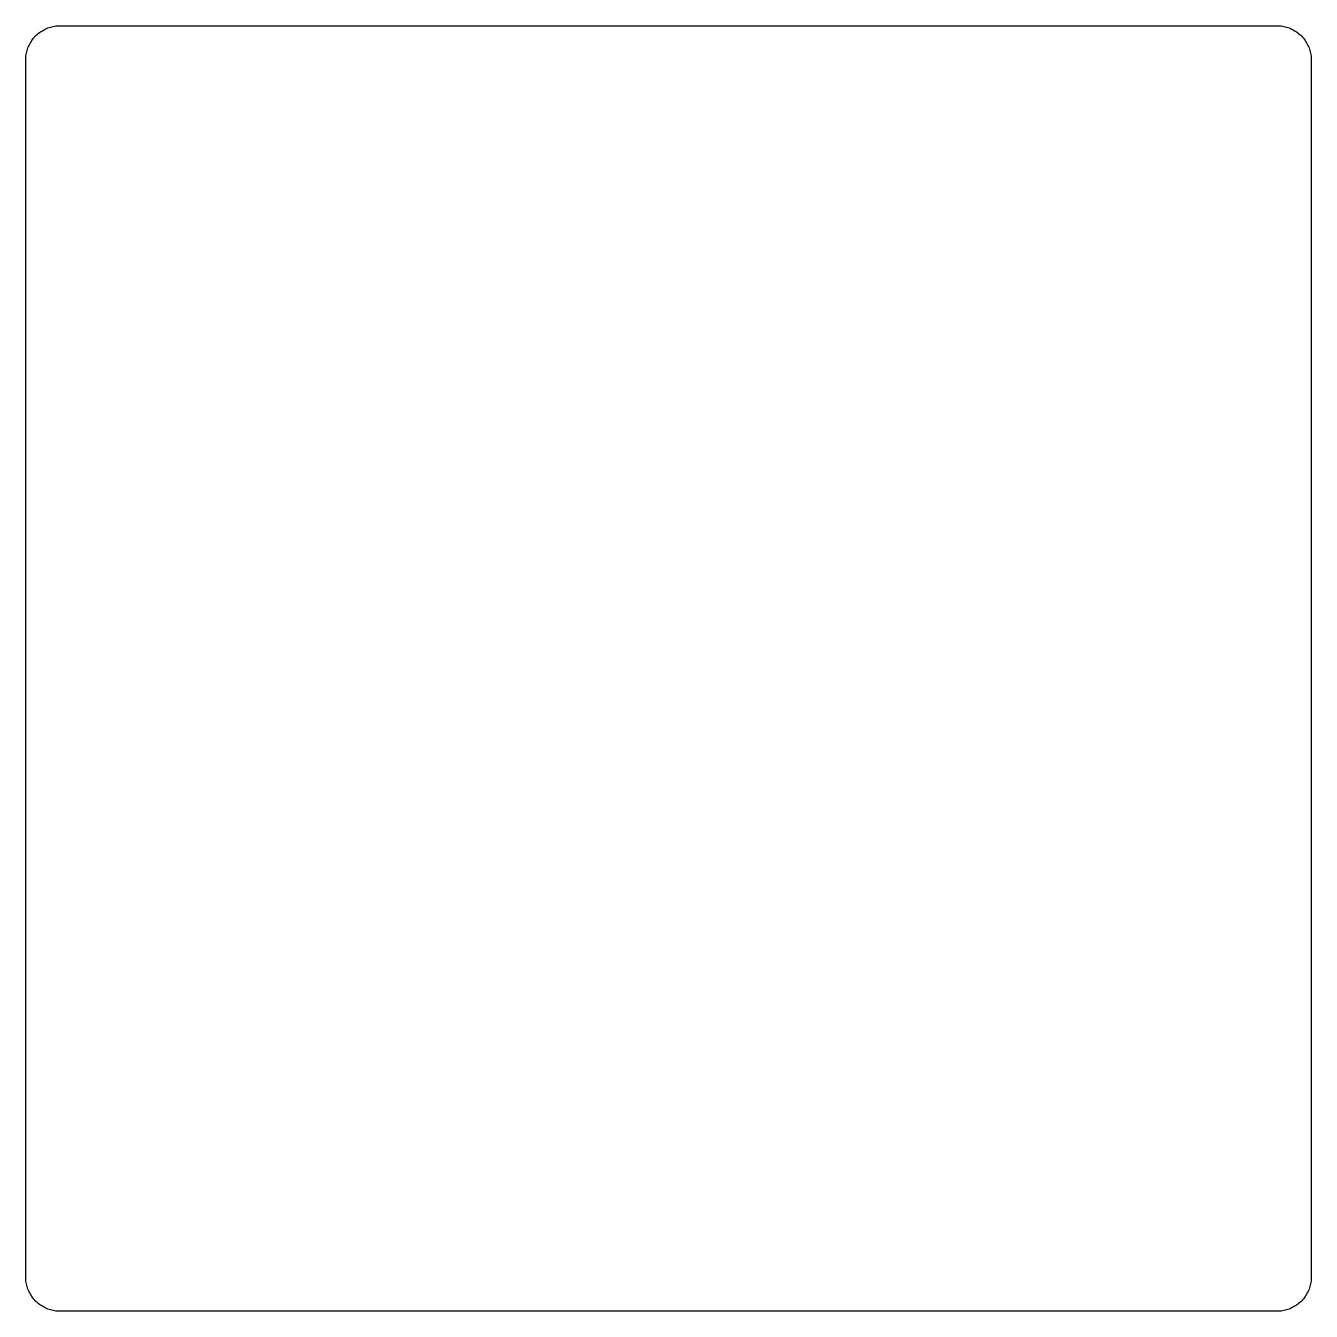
# Model space of a CAD drawing. Extents: x 55.5 to 111.5, y 30.9 to 86.9.
import ezdxf

# ---------------------------------------------------------------- set-up
doc = ezdxf.new("R2010")
doc.units = 0
doc.layers.add('VISIBLE (ANSI)', color=7, linetype='CONTINUOUS')

msp = doc.modelspace()

# ---------------------------------------------------------------- linework, layer by layer
at = {"layer": 'VISIBLE (ANSI)'}
for p, q in [((57.008, 86.941), (110.014, 86.941)), ((55.511, 32.437), (55.511, 85.444)), ((111.511, 85.444), (111.511, 32.437)), ((110.014, 30.941), (57.008, 30.941))]:
    msp.add_line(p, q, dxfattribs=at)
for points in [[(55.511, 85.444), (55.512, 85.505), (55.516, 85.565), (55.522, 85.625), (55.531, 85.685), (55.542, 85.744), (55.556, 85.803), (55.571, 85.861), (55.589, 85.919), (55.61, 85.975), (55.632, 86.031), (55.657, 86.086), (55.684, 86.14), (55.713, 86.193), (55.744, 86.245), (55.777, 86.295), (55.812, 86.344), (55.848, 86.391), (55.887, 86.437), (55.928, 86.481), (55.97, 86.524), (56.014, 86.564), (56.06, 86.603), (56.108, 86.64), (56.157, 86.675), (56.207, 86.708), (56.259, 86.739), (56.311, 86.768), (56.365, 86.795), (56.42, 86.819), (56.476, 86.842), (56.533, 86.862), (56.591, 86.88), (56.649, 86.896), (56.708, 86.91), (56.767, 86.921), (56.827, 86.929), (56.887, 86.936), (56.947, 86.94), (57.008, 86.941)], [(110.014, 86.941), (110.075, 86.94), (110.135, 86.936), (110.195, 86.929), (110.255, 86.921), (110.314, 86.91), (110.373, 86.896), (110.431, 86.88), (110.489, 86.862), (110.545, 86.842), (110.601, 86.819), (110.656, 86.795), (110.71, 86.768), (110.763, 86.739), (110.815, 86.708), (110.865, 86.675), (110.914, 86.64), (110.961, 86.603), (111.007, 86.564), (111.051, 86.524), (111.094, 86.481), (111.135, 86.437), (111.173, 86.391), (111.21, 86.344), (111.245, 86.295), (111.278, 86.245), (111.309, 86.193), (111.338, 86.14), (111.365, 86.086), (111.39, 86.031), (111.412, 85.975), (111.432, 85.919), (111.45, 85.861), (111.466, 85.803), (111.48, 85.744), (111.491, 85.685), (111.5, 85.625), (111.506, 85.565), (111.51, 85.505), (111.511, 85.444)], [(57.008, 30.941), (56.947, 30.942), (56.887, 30.946), (56.827, 30.952), (56.767, 30.961), (56.708, 30.972), (56.649, 30.985), (56.591, 31.001), (56.533, 31.019), (56.476, 31.04), (56.42, 31.062), (56.365, 31.087), (56.311, 31.114), (56.259, 31.143), (56.207, 31.174), (56.157, 31.207), (56.108, 31.241), (56.06, 31.278), (56.014, 31.317), (55.97, 31.358), (55.928, 31.4), (55.887, 31.444), (55.848, 31.49), (55.812, 31.538), (55.777, 31.587), (55.744, 31.637), (55.713, 31.689), (55.684, 31.741), (55.657, 31.795), (55.632, 31.85), (55.61, 31.906), (55.589, 31.963), (55.571, 32.021), (55.556, 32.079), (55.542, 32.138), (55.531, 32.197), (55.522, 32.257), (55.516, 32.317), (55.512, 32.377), (55.511, 32.437)], [(111.511, 32.437), (111.51, 32.377), (111.506, 32.317), (111.5, 32.257), (111.491, 32.197), (111.48, 32.138), (111.466, 32.079), (111.45, 32.021), (111.432, 31.963), (111.412, 31.906), (111.39, 31.85), (111.365, 31.795), (111.338, 31.741), (111.309, 31.689), (111.278, 31.637), (111.245, 31.587), (111.21, 31.538), (111.173, 31.49), (111.135, 31.444), (111.094, 31.4), (111.051, 31.358), (111.007, 31.317), (110.961, 31.278), (110.914, 31.241), (110.865, 31.207), (110.815, 31.174), (110.763, 31.143), (110.71, 31.114), (110.656, 31.087), (110.601, 31.062), (110.545, 31.04), (110.489, 31.019), (110.431, 31.001), (110.373, 30.985), (110.314, 30.972), (110.255, 30.961), (110.195, 30.952), (110.135, 30.946), (110.075, 30.942), (110.014, 30.941)]]:
    msp.add_lwpolyline(points, dxfattribs=at)

doc.saveas('drawing.dxf')
